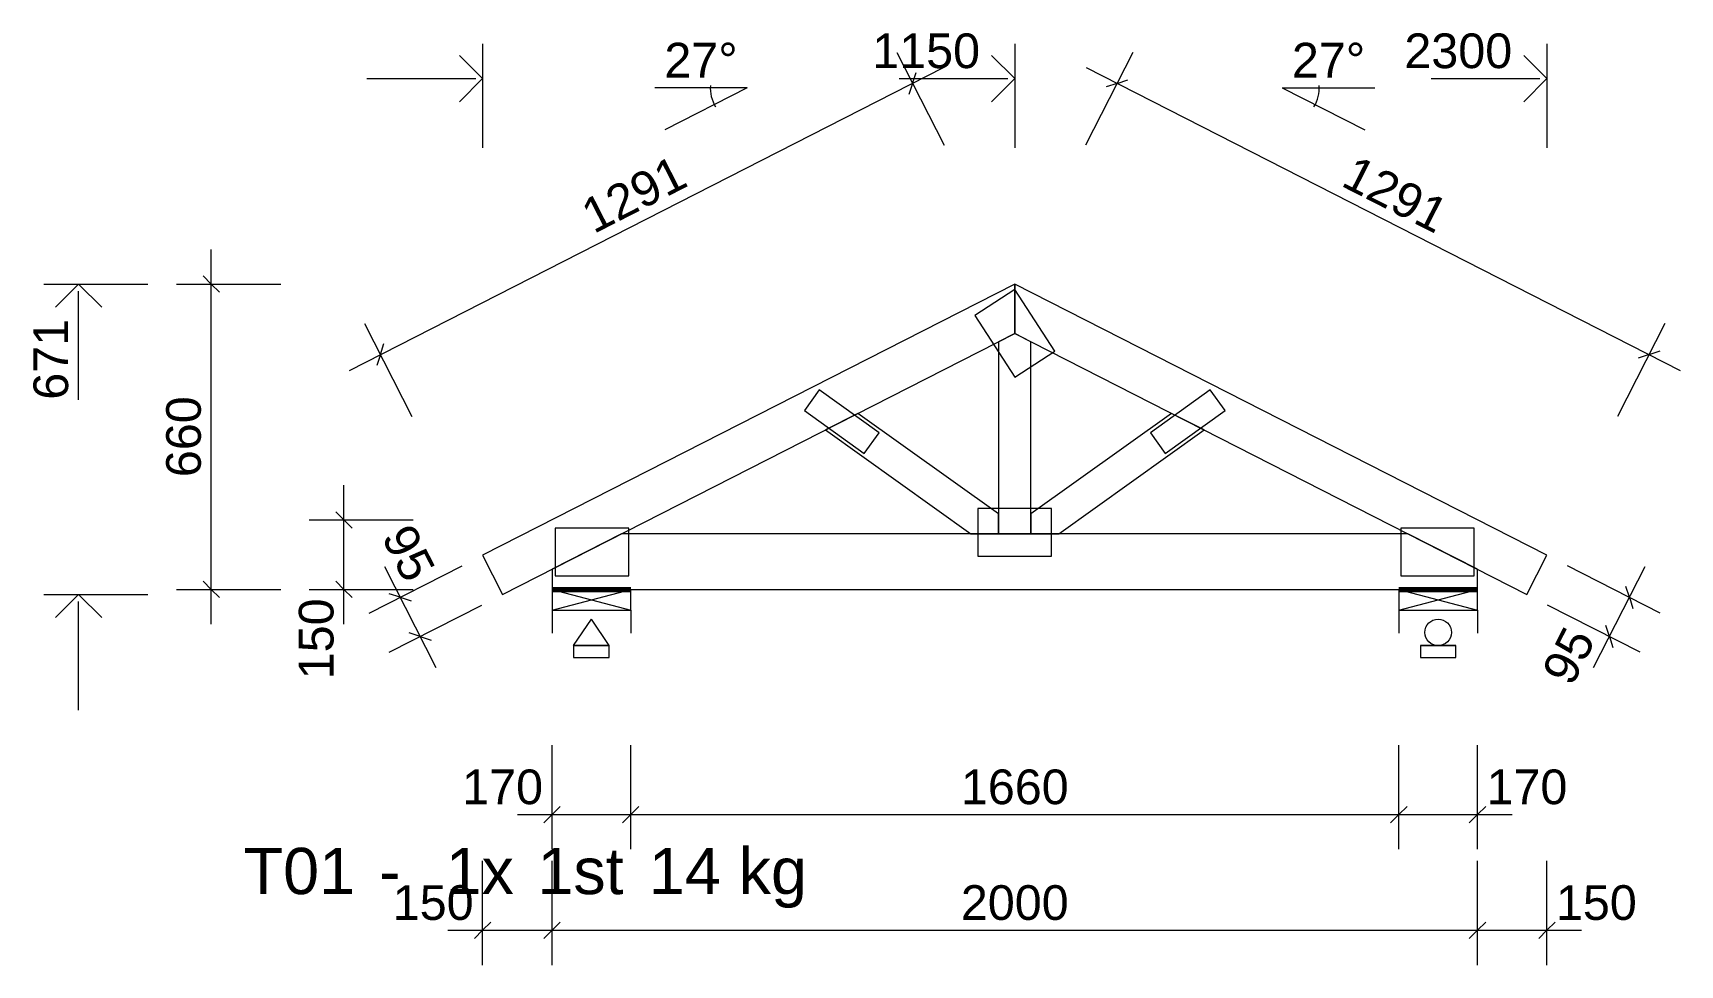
# Model space of a CAD drawing. Extents: x -1372 to 2188, y -812 to 1202.
import ezdxf
from ezdxf.enums import TextEntityAlignment as Align

# ---------------------------------------------------------------- set-up
doc = ezdxf.new("R2010")
doc.units = 0
for name, color, linetype in [('Anslutningspunkt', 7, 'Continuous'), ('Information', 7, 'Continuous'), ('Mått', 7, 'Continuous'), ('Upplag', 7, 'Continuous'), ('Virke', 7, 'Continuous')]:
    doc.layers.add(name, color=color, linetype=linetype)
doc.styles.add('Arial_PMR', font='arial.ttf')

msp = doc.modelspace()

# ---------------------------------------------------------------- linework, layer by layer
at = {"layer": 'Anslutningspunkt', "color": 0, "lineweight": 0}
for points in [[(663.5, 591.5), (750.1, 458.2), (836.5, 514.3), (749.9, 647.6)], [(295.4, 386.2), (424.7, 293.8), (456.7, 338.5), (327.4, 431)], [(1172.6, 431), (1043.3, 338.5), (1075.3, 293.8), (1204.6, 386.2)], [(670.5, 72), (829.5, 72), (829.5, 175), (670.5, 175)], [(-243, 29.3), (-84, 29.3), (-84, 132.3), (-243, 132.3)], [(1743, 132.3), (1584, 132.3), (1584, 29.3), (1743, 29.3)]]:
    msp.add_lwpolyline(points, close=True, dxfattribs=at)
at = {"layer": 'Mått', "color": 5, "lineweight": 0}
for p, q in [((-400, 1178.6), (-400, 953.6)), ((750, 1178.6), (750, 953.6)), ((1900, 1178.6), (1900, 953.6)), ((-687.8, 473.2), (595.9, 1127.2)), ((-650, 1103.6), (-415, 1103.6)), ((904.1, 1127.2), (2187.8, 473.2)), ((171.9, 1083.4), (-28.1, 1083.4)), ((171.9, 1083.4), (-6.3, 992.6)), ((1328.1, 1083.4), (1506.3, 992.6)), ((1328.1, 1083.4), (1528.1, 1083.4)), ((-986.5, -75), (-986.5, 734.5)), ((-1348.3, 659.5), (-1123.3, 659.5)), ((-699.8, -75), (-699.8, 225)), ((-612.3, 49.6), (-501, -168.7)), ((2001, -168.7), (2112.3, 49.6)), ((-1348.3, -11.1), (-1123.3, -11.1)), ((-1273.3, -261.1), (-1273.3, -26.1)), ((-325, -486.7), (1825, -486.7)), ((-475, -736.7), (1975, -736.7))]:
    msp.add_line(p, q, dxfattribs=at)
at = {"layer": 'Mått', "color": 5, "lineweight": 20}
for p, q in [((-400, 1103.6), (-450, 1153.6)), ((495, 1160), (597.1, 959.5)), ((750, 1103.6), (700, 1153.6)), ((1005, 1160), (902.9, 959.5)), ((1900, 1103.6), (1850, 1153.6)), ((-400, 1103.6), (-450, 1053.6)), ((500, 1103.6), (735, 1103.6)), ((529, 1093.2), (536.8, 1117)), ((750, 1103.6), (700, 1053.6)), ((1650, 1103.6), (1885, 1103.6)), ((1900, 1103.6), (1850, 1053.6)), ((529, 1093.2), (521.3, 1069.4)), ((971, 1093.2), (947.2, 1085.5)), ((971, 1093.2), (994.7, 1100.9)), ((-986.5, 659.5), (-1004.2, 677.2)), ((-1273.3, 659.5), (-1323.3, 609.5)), ((-1273.3, 659.5), (-1223.3, 609.5)), ((-1273.3, 409.5), (-1273.3, 644.5)), ((-1061.5, 659.5), (-836.5, 659.5)), ((-986.5, 659.5), (-968.9, 641.8)), ((-655, 574.1), (-552.9, 373.6)), ((2155, 574.1), (2052.9, 373.6)), ((-621, 507.2), (-628.7, 483.5)), ((-621, 507.2), (-613.2, 531)), ((2121, 507.2), (2097.2, 499.5)), ((2121, 507.2), (2144.7, 515)), ((-774.8, 150), (-549.8, 150)), ((-699.8, 150), (-717.5, 167.7)), ((-699.8, 150), (-682.1, 132.3)), ((-645, -51.3), (-444.6, 50.9)), ((2145, -51.3), (1944.6, 50.9)), ((-1061.5, 0), (-836.5, 0)), ((-986.5, 0), (-1004.2, 17.7)), ((-986.5, 0), (-968.9, -17.7)), ((-774.8, 0), (-549.8, 0)), ((-699.8, 0), (-717.5, 17.7)), ((-699.8, 0), (-682.1, -17.7)), ((2078.2, -17.2), (2070.5, 6.5)), ((-1273.3, -11.1), (-1323.3, -61.1)), ((-1273.3, -11.1), (-1223.3, -61.1)), ((-578.2, -17.2), (-602, -9.5)), ((-601.9, -135.9), (-401.4, -33.8)), ((-578.2, -17.2), (-554.4, -25)), ((2101.9, -135.9), (1901.4, -33.8)), ((2078.2, -17.2), (2085.9, -41)), ((-535.1, -101.9), (-558.8, -94.1)), ((-535.1, -101.9), (-511.3, -109.6)), ((2035.1, -101.9), (2027.3, -78.1)), ((2035.1, -101.9), (2042.8, -125.6)), ((-250, -561.7), (-250, -336.7)), ((-80, -561.7), (-80, -336.7)), ((1580, -561.7), (1580, -336.7)), ((1750, -561.7), (1750, -336.7)), ((-250, -486.7), (-267.7, -504.4)), ((-250, -486.7), (-232.3, -469)), ((-80, -486.7), (-97.7, -504.4)), ((-80, -486.7), (-97.7, -504.4)), ((-80, -486.7), (-62.3, -469)), ((-80, -486.7), (-62.3, -469)), ((1580, -486.7), (1562.3, -504.4)), ((1580, -486.7), (1562.3, -504.4)), ((1580, -486.7), (1597.7, -469)), ((1580, -486.7), (1597.7, -469)), ((1750, -486.7), (1732.3, -504.4)), ((1750, -486.7), (1767.7, -469)), ((-400, -811.7), (-400, -586.7)), ((-250, -811.7), (-250, -586.7)), ((1750, -811.7), (1750, -586.7)), ((1900, -811.7), (1900, -586.7)), ((-400, -736.7), (-417.7, -754.4)), ((-400, -736.7), (-382.3, -719)), ((-250, -736.7), (-267.7, -754.4)), ((-250, -736.7), (-267.7, -754.4)), ((-250, -736.7), (-232.3, -719)), ((-250, -736.7), (-232.3, -719)), ((1750, -736.7), (1732.3, -754.4)), ((1750, -736.7), (1732.3, -754.4)), ((1750, -736.7), (1767.7, -719)), ((1750, -736.7), (1767.7, -719)), ((1900, -736.7), (1882.3, -754.4)), ((1900, -736.7), (1917.7, -719))]:
    msp.add_line(p, q, dxfattribs=at)
at = {"layer": 'Mått', "color": 5, "lineweight": 0}
for centre, start, end in [((171.9, 1083.4), 176, 211), ((1328.1, 1083.4), 329, 4)]:
    msp.add_arc(centre, 80, start, end, dxfattribs=at)
at = {"layer": 'Upplag', "color": 0, "lineweight": 0}
for p, q in [((-250, 0), (-250, -45)), ((-80, 0), (-250, 0)), ((-250, 0), (-80, -45)), ((-250, -45), (-80, 0)), ((-80, -45), (-80, 0)), ((1580, 0), (1580, -45)), ((1750, 0), (1580, 0)), ((1580, 0), (1750, -45)), ((1580, -45), (1750, 0)), ((1750, -45), (1750, 0)), ((-250, -45), (-80, -45)), ((-250, -45), (-250, -95)), ((-203.3, -121.6), (-165, -64.2)), ((-126.7, -121.6), (-165, -64.2)), ((-80, -45), (-80, -95)), ((1580, -45), (1750, -45)), ((1580, -45), (1580, -95)), ((1750, -45), (1750, -95)), ((-203.3, -121.6), (-126.7, -121.6)), ((1626.7, -121.6), (1703.3, -121.6))]:
    msp.add_line(p, q, dxfattribs=at)
at = {"layer": 'Upplag', "color": 0, "lineweight": 70}
for p, q in [((-250, 0), (-80, 0)), ((1580, 0), (1750, 0))]:
    msp.add_line(p, q, dxfattribs=at)
at = {"layer": 'Upplag', "color": 254, "lineweight": 0}
for points in [[(-203.3, -147.2), (-126.7, -147.2), (-126.7, -121.6), (-203.3, -121.6)], [(1626.7, -147.2), (1703.3, -147.2), (1703.3, -121.6), (1626.7, -121.6)]]:
    msp.add_lwpolyline(points, close=True, dxfattribs=at)
at = {"layer": 'Upplag', "color": 0, "lineweight": 0}
msp.add_circle((1665, -92.9), 28.7, dxfattribs=at)
at = {"layer": 'Virke', "color": 22, "lineweight": 0}
for points in [[(-400, 73.6), (-356.9, -11.1), (750, 552.9), (750, 659.5)], [(750, 659.5), (750, 552.9), (1856.9, -11.1), (1900, 73.6)], [(785, 535.1), (750, 552.9), (715, 535.1), (715, 120), (785, 120)], [(654.8, 120), (715, 120), (715, 163), (411.2, 380.3), (340.9, 344.5)], [(785, 163), (785, 120), (845.2, 120), (1159.1, 344.5), (1088.8, 380.3)], [(1750, 0), (1750, 43.4), (1599.6, 120), (-99.6, 120), (-250, 43.4), (-250, 0)]]:
    msp.add_lwpolyline(points, close=True, dxfattribs=at)

# ---------------------------------------------------------------- texts
at = {"layer": 'Information', "color": 0, "lineweight": 0, "style": 'Arial_PMR'}
for s, p in [('T01', (-916.5, -558.5)), ('-', (-623.7, -558.5))]:
    msp.add_text(s, height=100, dxfattribs=at).set_placement(p, align=Align.TOP_LEFT)
for s, p in [('1x', (-332.4, -558.5)), ('1st', (-95.3, -558.5)), ('14 kg', (300.9, -558.5))]:
    msp.add_text(s, height=100, dxfattribs=at).set_placement(p, align=Align.TOP_RIGHT)
at = {"layer": 'Mått', "color": 5, "lineweight": 0, "style": 'Arial_PMR'}
for s, p in [('27°', (71.9, 1083.4)), ('27°', (1428.1, 1083.4)), ('170', (-356.9, -486.7)), ('1660', (750, -486.7)), ('170', (1856.9, -486.7)), ('150', (-506.9, -736.7)), ('2000', (750, -736.7)), ('150', (2006.9, -736.7))]:
    msp.add_text(s, height=75, dxfattribs=at).set_placement(p, align=Align.BOTTOM_CENTER)
for s, p in [('1150', (675, 1103.6)), ('2300', (1825, 1103.6))]:
    msp.add_text(s, height=75, dxfattribs=at).set_placement(p, align=Align.BOTTOM_RIGHT)
for s, rotation, p in [('1291', 27, (-46, 800.2)), ('1291', 333, (1546, 800.2)), ('660', 90, (-986.5, 329.8)), ('95', 297, (-613.2, 51.4)), ('150', 90, (-699.8, -106.9)), ('95', 63, (2000.1, -170.5))]:
    msp.add_text(s, height=75, rotation=rotation, dxfattribs=at).set_placement(p, align=Align.BOTTOM_CENTER)
msp.add_text('671', height=75, rotation=90, dxfattribs=at).set_placement((-1273.3, 584.5), align=Align.BOTTOM_RIGHT)

doc.saveas('drawing.dxf')
